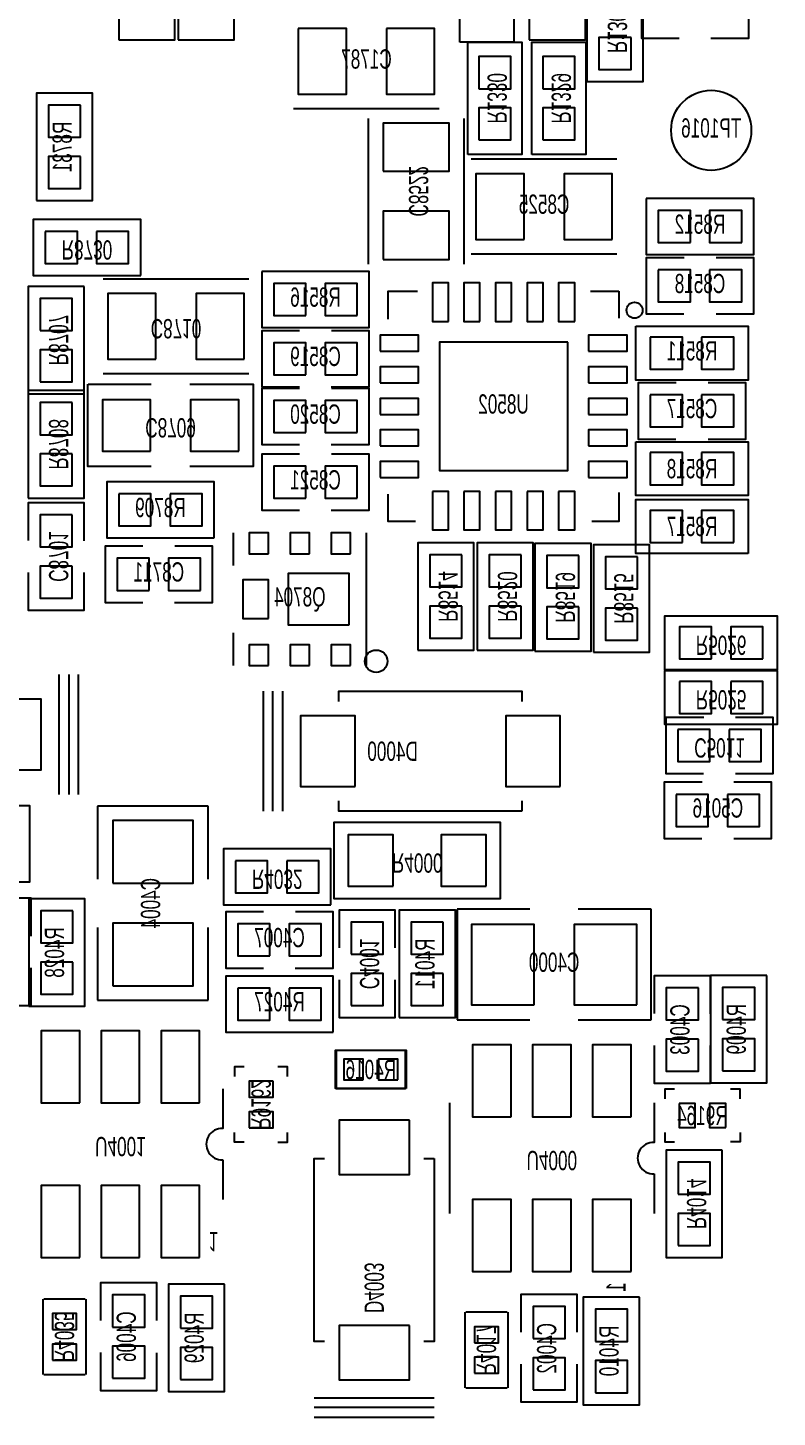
# Model space of a CAD drawing. Extents: x -3 to 113, y -19 to 74.
# Drawn here: x 37.82 to 49.69, y 5.14 to 27.15 of the extents above; entities that cross this region are included whole.
import ezdxf
from ezdxf.enums import TextEntityAlignment as Align

# ---------------------------------------------------------------- set-up
doc = ezdxf.new("R2010")
doc.units = 0
for name, color, linetype in [('PG_ASSEMBLY_BOTTOM', 254, 'CONTINUOUS'), ('PG_SILKSCREEN_BOTTOM', 254, 'CONTINUOUS'), ('PIN_BOTTOM', 12, 'CONTINUOUS'), ('RD_ASSEMBLY_BOTTOM', 40, 'CONTINUOUS'), ('RD_SILKSCREEN_BOTTOM', 254, 'CONTINUOUS')]:
    doc.layers.add(name, color=color, linetype=linetype)

msp = doc.modelspace()

# ---------------------------------------------------------------- linework, layer by layer
at = {"layer": 'PG_ASSEMBLY_BOTTOM'}
for points in [[(39.2557, 26.9621), (40.1447, 26.9621), (40.1447, 28.6639), (39.2557, 28.6639), (39.2557, 26.9621)], [(40.1955, 26.9621), (41.0845, 26.9621), (41.0845, 28.6639), (40.1955, 28.6639), (40.1955, 26.9621)], [(44.657518, 26.924), (44.657518, 28.702), (45.512482, 28.702), (45.512482, 26.924), (44.657518, 26.924)], [(45.7581, 26.9621), (46.6471, 26.9621), (46.6471, 28.6639), (45.7581, 28.6639), (45.7581, 26.9621)], [(46.6725, 26.3017), (47.5615, 26.3017), (47.5615, 28.0035), (46.6725, 28.0035), (46.6725, 26.3017)], [(48.133, 27.8765), (47.5361, 27.8765), (47.5361, 26.9875), (48.133, 26.9875)], [(48.63719, 26.9875), (49.2379, 26.9875), (49.2379, 27.8765), (48.641, 27.8765)], [(44.784518, 25.146), (44.784518, 26.924), (45.639482, 26.924), (45.639482, 25.146), (44.784518, 25.146)], [(45.800518, 25.146), (45.800518, 26.924), (46.655482, 26.924), (46.655482, 25.146), (45.800518, 25.146)], [(37.953442, 24.41321), (38.842442, 24.41321), (38.842442, 26.11501), (37.953442, 26.11501), (37.953442, 24.41321)], [(44.333668, 25.865582), (42.026332, 25.865582)], [(43.213782, 23.408132), (43.213782, 25.715468)], [(44.721018, 25.715468), (44.721018, 23.408132)], [(44.83989, 25.073356), (47.147226, 25.073356)], [(47.6123, 24.4475), (47.6123, 23.5585), (49.3141, 23.5585), (49.3141, 24.4475), (47.6123, 24.4475)], [(39.603426, 23.226014), (39.603426, 24.115014), (37.901626, 24.115014), (37.901626, 23.226014), (39.603426, 23.226014)], [(47.147226, 23.56612), (44.83989, 23.56612)], [(48.21301, 23.5077), (47.6123, 23.5077), (47.6123, 22.6187), (48.2092, 22.6187)], [(48.7172, 22.6187), (49.3141, 22.6187), (49.3141, 23.5077), (48.7172, 23.5077)], [(39.009066, 23.176738), (41.316402, 23.176738)], [(41.522142, 23.292562), (41.522142, 22.403562), (43.223942, 22.403562), (43.223942, 23.292562), (41.522142, 23.292562)], [(38.710108, 23.05558), (37.821108, 23.05558), (37.821108, 21.35378), (38.710108, 21.35378), (38.710108, 23.05558)], [(42.119042, 22.352762), (41.522142, 22.352762), (41.522142, 21.463762), (42.119042, 21.463762)], [(42.623232, 21.463762), (43.223942, 21.463762), (43.223942, 22.352762), (42.627042, 22.352762)], [(47.4472, 22.423882), (49.2252, 22.423882), (49.2252, 21.568918), (47.4472, 21.568918), (47.4472, 22.423882)], [(41.316402, 21.669502), (39.009066, 21.669502)], [(37.821108, 19.70278), (38.710108, 19.70278), (38.710108, 21.40458), (37.821108, 21.40458), (37.821108, 19.70278)], [(39.771574, 20.200874), (38.768274, 20.200874), (38.768274, 21.505926)], [(38.770306, 21.505926), (39.771574, 21.505926)], [(40.381174, 21.505926), (41.384474, 21.505926), (41.384474, 20.200874), (40.381174, 20.200874)], [(42.119042, 21.438362), (41.522142, 21.438362), (41.522142, 20.549362), (42.119042, 20.549362)], [(42.623232, 20.549362), (43.223942, 20.549362), (43.223942, 21.438362), (42.627042, 21.438362)], [(48.08601, 21.5265), (47.4853, 21.5265), (47.4853, 20.6375), (48.0822, 20.6375)], [(48.5902, 20.6375), (49.1871, 20.6375), (49.1871, 21.5265), (48.5902, 21.5265)], [(47.4472, 20.595082), (49.2252, 20.595082), (49.2252, 19.740118), (47.4472, 19.740118), (47.4472, 20.595082)], [(42.119042, 20.396962), (41.522142, 20.396962), (41.522142, 19.507962), (42.119042, 19.507962)], [(42.623232, 19.507962), (43.223942, 19.507962), (43.223942, 20.396962), (42.627042, 20.396962)], [(38.710108, 19.02587), (38.710108, 19.62658), (37.821108, 19.62658), (37.821108, 19.02968)], [(49.2252, 18.825718), (47.4472, 18.825718), (47.4472, 19.680682), (49.2252, 19.680682), (49.2252, 18.825718)], [(39.636954, 18.93824), (39.040054, 18.93824), (39.040054, 18.04924), (39.636954, 18.04924)], [(40.141144, 18.04924), (40.741854, 18.04924), (40.741854, 18.93824), (40.144954, 18.93824)], [(43.992038, 17.290542), (44.881038, 17.290542), (44.881038, 18.992342), (43.992038, 18.992342), (43.992038, 17.290542)], [(44.931838, 17.290542), (45.820838, 17.290542), (45.820838, 18.992342), (44.931838, 18.992342), (44.931838, 17.290542)], [(45.847762, 17.278858), (46.736762, 17.278858), (46.736762, 18.980658), (45.847762, 18.980658), (45.847762, 17.278858)], [(46.7741, 17.2593), (47.6631, 17.2593), (47.6631, 18.9611), (46.7741, 18.9611), (46.7741, 17.2593)], [(37.821108, 18.52168), (37.821108, 17.92478), (38.710108, 17.92478), (38.710108, 18.52168)], [(49.68621, 16.980408), (47.90821, 16.980408), (47.90821, 17.835372), (49.68621, 17.835372), (49.68621, 16.980408)], [(47.90821, 16.971772), (49.68621, 16.971772), (49.68621, 16.116808), (47.90821, 16.116808), (47.90821, 16.971772)], [(48.52162, 16.22679), (47.92091, 16.22679), (47.92091, 15.33779), (48.51781, 15.33779)], [(49.02581, 15.33779), (49.62271, 15.33779), (49.62271, 16.22679), (49.02581, 16.22679)], [(48.495966, 15.198852), (47.895256, 15.198852), (47.895256, 14.309852), (48.492156, 14.309852)], [(49.000156, 14.309852), (49.597056, 14.309852), (49.597056, 15.198852), (49.000156, 15.198852)], [(37.505132, 14.82598), (35.20694, 14.82598), (35.20694, 13.621512), (37.84854, 13.621512), (37.84854, 14.82598), (37.505132, 14.82598)], [(40.675052, 14.820392), (38.92042, 14.820392)], [(38.92042, 14.820392), (38.92042, 13.667232)], [(40.675052, 13.667232), (40.675052, 14.820392)], [(44.962064, 14.560804), (42.663872, 14.560804), (42.663872, 13.356336), (45.305472, 13.356336), (45.305472, 14.560804), (44.962064, 14.560804)], [(42.617644, 13.256768), (42.617644, 14.145768), (40.915844, 14.145768), (40.915844, 13.256768), (42.617644, 13.256768)], [(37.870384, 12.7635), (37.870384, 13.36421), (36.981384, 13.36421), (36.981384, 12.76731)], [(37.830252, 11.653012), (38.719252, 11.653012), (38.719252, 13.354812), (37.830252, 13.354812), (37.830252, 11.653012)], [(41.548304, 13.146024), (40.951404, 13.146024), (40.951404, 12.257024), (41.548304, 12.257024)], [(42.052494, 12.257024), (42.653204, 12.257024), (42.653204, 13.146024), (42.056304, 13.146024)], [(43.63593, 12.576048), (43.63593, 13.172948), (42.74693, 13.172948), (42.74693, 12.576048)], [(43.698922, 11.473434), (44.587922, 11.473434), (44.587922, 13.175234), (43.698922, 13.175234), (43.698922, 11.473434)], [(45.768768, 13.188442), (44.615608, 13.188442)], [(44.615608, 13.188442), (44.615608, 11.43381)], [(47.689008, 13.188442), (46.535848, 13.188442)], [(47.689008, 11.43381), (47.689008, 13.188442)], [(38.92042, 12.900152), (38.92042, 11.746992)], [(40.675052, 11.746992), (40.675052, 12.900152)], [(36.981384, 12.25931), (36.981384, 11.66241), (37.870384, 11.66241), (37.870384, 12.25931)], [(42.653204, 11.241024), (42.653204, 12.130024), (40.951404, 12.130024), (40.951404, 11.241024), (42.653204, 11.241024)], [(48.627538, 11.53287), (48.627538, 12.13358), (47.738538, 12.13358), (47.738538, 11.53668)], [(49.520094, 12.138914), (48.631094, 12.138914), (48.631094, 10.437114), (49.520094, 10.437114), (49.520094, 12.138914)], [(42.74693, 12.071858), (42.74693, 11.471148), (43.63593, 11.471148), (43.63593, 12.068048)], [(38.92042, 11.746992), (40.675052, 11.746992)], [(44.615608, 11.43381), (45.768768, 11.43381)], [(46.535848, 11.43381), (47.689008, 11.43381)], [(47.738538, 11.02868), (47.738538, 10.43178), (48.627538, 10.43178), (48.627538, 11.02868)], [(41.244012, 10.691876), (41.091612, 10.691876), (41.091612, 10.539476)], [(41.929812, 10.539476), (41.929812, 10.691876), (41.777412, 10.691876)], [(48.057054, 10.339324), (47.904654, 10.339324), (47.904654, 10.186924)], [(49.098454, 10.186924), (49.098454, 10.339324), (48.946054, 10.339324)], [(41.244012, 9.498076), (41.091612, 9.498076), (41.091612, 9.650476)], [(41.777412, 9.498076), (41.929812, 9.498076), (41.929812, 9.650476)], [(47.904654, 9.653524), (47.904654, 9.501124), (48.057054, 9.501124)], [(49.098454, 9.653524), (49.098454, 9.501124), (48.946054, 9.501124)], [(48.815498, 9.372346), (47.926498, 9.372346), (47.926498, 7.670546), (48.815498, 7.670546), (48.815498, 9.372346)], [(39.857934, 6.671564), (39.857934, 7.268464), (38.968934, 7.268464), (38.968934, 6.671564)], [(40.932608, 7.249922), (40.043608, 7.249922), (40.043608, 5.548122), (40.932608, 5.548122), (40.932608, 7.249922)], [(46.516798, 6.487668), (46.516798, 7.084568), (45.627798, 7.084568), (45.627798, 6.487668)], [(38.052756, 7.01167), (38.052756, 5.81787)], [(38.723062, 7.01167), (38.06825, 7.01167)], [(38.738556, 5.81787), (38.738556, 7.01167)], [(47.503842, 7.041134), (46.614842, 7.041134), (46.614842, 5.339334), (47.503842, 5.339334), (47.503842, 7.041134)], [(44.736258, 6.802882), (44.736258, 5.609082)], [(45.406564, 6.802882), (44.751752, 6.802882)], [(45.422058, 5.609082), (45.422058, 6.802882)], [(38.968934, 6.167374), (38.968934, 5.566664), (39.857934, 5.566664), (39.857934, 6.163564)], [(45.627798, 5.983478), (45.627798, 5.382768), (46.516798, 5.382768), (46.516798, 5.979668)], [(38.06825, 5.81787), (38.723062, 5.81787)], [(44.751752, 5.609082), (45.406564, 5.609082)]]:
    msp.add_lwpolyline(points, dxfattribs=at)
msp.add_lwpolyline([(43.807888, 10.345928), (42.690288, 10.345928), (42.690288, 10.955528), (43.807888, 10.955528)], close=True, dxfattribs=at)
at = {"layer": 'PG_SILKSCREEN_BOTTOM'}
for points in [[(43.526202, 22.536658), (43.526202, 22.97938), (43.989498, 22.97938)], [(46.726094, 22.97938), (47.176182, 22.97938)], [(47.176182, 22.97938), (47.176182, 22.554184)], [(40.767254, 19.07032), (40.767254, 19.95932), (39.065454, 19.95932), (39.065454, 19.07032), (40.767254, 19.07032)], [(43.955208, 19.3294), (43.526202, 19.3294), (43.526202, 19.763994)], [(47.176182, 19.788632), (47.176182, 19.3294), (46.750478, 19.3294)], [(41.073832, 18.632678), (41.073832, 19.149314)], [(43.173904, 19.149314), (43.173904, 17.049242)], [(41.073832, 17.049242), (41.073832, 17.565878)], [(38.312852, 15.00505), (38.312852, 16.90497)], [(38.465252, 16.90497), (38.465252, 15.00505)], [(38.617652, 15.00505), (38.617652, 16.90497)], [(41.543986, 16.641572), (41.543986, 14.741652)], [(41.696386, 14.741652), (41.696386, 16.641572)], [(41.848786, 16.641572), (41.848786, 14.741652)], [(42.74312, 16.479012), (42.74312, 16.641572), (45.643292, 16.641572), (45.643292, 16.479012)], [(45.643292, 14.741652), (42.74312, 14.741652), (42.74312, 14.904212)], [(45.643292, 14.904212), (45.643292, 14.741652)], [(43.798998, 10.950702), (42.699178, 10.950702), (42.699178, 10.350754), (43.798998, 10.350754), (43.798998, 10.950702)], [(44.49572, 10.120376), (44.49572, 8.370316)], [(40.902382, 9.216644), (40.902382, 8.59155)], [(42.516298, 6.340348), (42.353738, 6.340348), (42.353738, 9.24052), (42.516298, 9.24052)], [(44.253658, 9.24052), (44.253658, 6.340348), (44.091098, 6.340348)], [(44.091098, 9.24052), (44.253658, 9.24052)], [(47.735744, 8.99541), (47.735744, 8.370316)], [(42.353738, 5.446014), (44.253658, 5.446014)], [(44.253658, 5.293614), (42.353738, 5.293614)], [(42.353738, 5.141214), (44.253658, 5.141214)]]:
    msp.add_lwpolyline(points, dxfattribs=at)
for points in [[(47.553626, 22.677374, -1), (47.299626, 22.677374, -1), (47.553626, 22.677374)], [(43.512232, 17.116552, -1), (43.156632, 17.116552, -1), (43.512232, 17.116552)], [(40.902382, 10.34161), (40.902382, 9.716516, 1.041476), (40.902382, 9.216644)], [(47.735744, 10.120376), (47.735744, 9.495282, 1.041476), (47.735744, 8.99541)]]:
    msp.add_lwpolyline(points, format="xyb", dxfattribs=at)
at = {"layer": 'PIN_BOTTOM'}
for points in [[(42.1005, 27.1399), (42.1005, 26.0985), (42.8625, 26.0985), (42.8625, 27.1399)], [(43.4975, 27.1399), (43.4975, 26.0985), (44.2595, 26.0985), (44.2595, 27.1399)], [(47.371, 27.0002), (46.863, 27.0002), (46.863, 26.4922), (47.371, 26.4922)], [(44.958, 26.1874), (45.466, 26.1874), (45.466, 26.6954), (44.958, 26.6954)], [(45.974, 26.1874), (46.482, 26.1874), (46.482, 26.6954), (45.974, 26.6954)], [(38.651942, 25.92451), (38.143942, 25.92451), (38.143942, 25.41651), (38.651942, 25.41651)], [(44.958, 25.3746), (45.466, 25.3746), (45.466, 25.8826), (44.958, 25.8826)], [(45.974, 25.3746), (46.482, 25.3746), (46.482, 25.8826), (45.974, 25.8826)], [(43.4467, 24.8793), (44.4881, 24.8793), (44.4881, 25.6413), (43.4467, 25.6413)], [(38.651942, 25.11171), (38.143942, 25.11171), (38.143942, 24.60371), (38.651942, 24.60371)], [(45.676058, 23.799038), (45.676058, 24.840438), (44.914058, 24.840438), (44.914058, 23.799038)], [(47.073058, 23.799038), (47.073058, 24.840438), (46.311058, 24.840438), (46.311058, 23.799038)], [(43.4467, 23.4823), (44.4881, 23.4823), (44.4881, 24.2443), (43.4467, 24.2443)], [(48.3108, 23.749), (48.3108, 24.257), (47.8028, 24.257), (47.8028, 23.749)], [(49.1236, 23.749), (49.1236, 24.257), (48.6156, 24.257), (48.6156, 23.749)], [(38.092126, 23.924514), (38.092126, 23.416514), (38.600126, 23.416514), (38.600126, 23.924514)], [(38.904926, 23.924514), (38.904926, 23.416514), (39.412926, 23.416514), (39.412926, 23.924514)], [(47.8028, 23.3172), (47.8028, 22.8092), (48.3108, 22.8092), (48.3108, 23.3172)], [(48.6156, 23.3172), (48.6156, 22.8092), (49.1236, 22.8092), (49.1236, 23.3172)], [(39.845234, 21.90242), (39.845234, 22.94382), (39.083234, 22.94382), (39.083234, 21.90242)], [(41.242234, 21.90242), (41.242234, 22.94382), (40.480234, 22.94382), (40.480234, 21.90242)], [(42.220642, 22.594062), (42.220642, 23.102062), (41.712642, 23.102062), (41.712642, 22.594062)], [(43.033442, 22.594062), (43.033442, 23.102062), (42.525442, 23.102062), (42.525442, 22.594062)], [(44.478194, 22.501098), (44.478194, 23.110698), (44.224194, 23.110698), (44.224194, 22.501098)], [(44.978066, 22.501098), (44.978066, 23.110698), (44.724066, 23.110698), (44.724066, 22.501098)], [(45.478192, 22.501098), (45.478192, 23.110698), (45.224192, 23.110698), (45.224192, 22.501098)], [(45.978318, 22.501098), (45.978318, 23.110698), (45.724318, 23.110698), (45.724318, 22.501098)], [(46.47819, 22.501098), (46.47819, 23.110698), (46.22419, 23.110698), (46.22419, 22.501098)], [(38.011608, 22.35708), (38.519608, 22.35708), (38.519608, 22.86508), (38.011608, 22.86508)], [(43.394884, 22.027388), (44.004484, 22.027388), (44.004484, 22.281388), (43.394884, 22.281388)], [(46.6979, 22.027388), (47.3075, 22.027388), (47.3075, 22.281388), (46.6979, 22.281388)], [(47.6758, 22.2504), (47.6758, 21.7424), (48.1838, 21.7424), (48.1838, 22.2504)], [(48.4886, 22.2504), (48.4886, 21.7424), (48.9966, 21.7424), (48.9966, 22.2504)], [(38.011608, 21.54428), (38.519608, 21.54428), (38.519608, 22.05228), (38.011608, 22.05228)], [(42.220642, 21.654262), (42.220642, 22.162262), (41.712642, 22.162262), (41.712642, 21.654262)], [(43.033442, 21.654262), (43.033442, 22.162262), (42.525442, 22.162262), (42.525442, 21.654262)], [(46.367192, 22.17039), (44.335192, 22.17039), (44.335192, 20.13839), (46.367192, 20.13839)], [(43.394884, 21.527516), (44.004484, 21.527516), (44.004484, 21.781516), (43.394884, 21.781516)], [(46.6979, 21.527516), (47.3075, 21.527516), (47.3075, 21.781516), (46.6979, 21.781516)], [(38.519608, 21.21408), (38.011608, 21.21408), (38.011608, 20.70608), (38.519608, 20.70608)], [(39.758874, 20.447), (39.758874, 21.2598), (38.996874, 21.2598), (38.996874, 20.447)], [(41.155874, 20.447), (41.155874, 21.2598), (40.393874, 21.2598), (40.393874, 20.447)], [(42.220642, 20.739862), (42.220642, 21.247862), (41.712642, 21.247862), (41.712642, 20.739862)], [(43.033442, 20.739862), (43.033442, 21.247862), (42.525442, 21.247862), (42.525442, 20.739862)], [(43.394884, 21.02739), (44.004484, 21.02739), (44.004484, 21.28139), (43.394884, 21.28139)], [(46.6979, 21.02739), (47.3075, 21.02739), (47.3075, 21.28139), (46.6979, 21.28139)], [(47.6758, 21.336), (47.6758, 20.828), (48.1838, 20.828), (48.1838, 21.336)], [(48.4886, 21.336), (48.4886, 20.828), (48.9966, 20.828), (48.9966, 21.336)], [(43.394884, 20.527264), (44.004484, 20.527264), (44.004484, 20.781264), (43.394884, 20.781264)], [(46.6979, 20.527264), (47.3075, 20.527264), (47.3075, 20.781264), (46.6979, 20.781264)], [(38.519608, 20.40128), (38.011608, 20.40128), (38.011608, 19.89328), (38.519608, 19.89328)], [(43.394884, 20.027392), (44.004484, 20.027392), (44.004484, 20.281392), (43.394884, 20.281392)], [(46.6979, 20.027392), (47.3075, 20.027392), (47.3075, 20.281392), (46.6979, 20.281392)], [(47.6758, 20.4216), (47.6758, 19.9136), (48.1838, 19.9136), (48.1838, 20.4216)], [(48.4886, 20.4216), (48.4886, 19.9136), (48.9966, 19.9136), (48.9966, 20.4216)], [(42.220642, 19.698462), (42.220642, 20.206462), (41.712642, 20.206462), (41.712642, 19.698462)], [(43.033442, 19.698462), (43.033442, 20.206462), (42.525442, 20.206462), (42.525442, 19.698462)], [(39.255954, 19.76882), (39.255954, 19.26082), (39.763954, 19.26082), (39.763954, 19.76882)], [(40.068754, 19.76882), (40.068754, 19.26082), (40.576754, 19.26082), (40.576754, 19.76882)], [(44.224194, 19.807682), (44.224194, 19.198082), (44.478194, 19.198082), (44.478194, 19.807682)], [(44.724066, 19.807682), (44.724066, 19.198082), (44.978066, 19.198082), (44.978066, 19.807682)], [(45.224192, 19.807682), (45.224192, 19.198082), (45.478192, 19.198082), (45.478192, 19.807682)], [(45.724318, 19.807682), (45.724318, 19.198082), (45.978318, 19.198082), (45.978318, 19.807682)], [(46.22419, 19.807682), (46.22419, 19.198082), (46.47819, 19.198082), (46.47819, 19.807682)], [(38.519608, 19.43608), (38.011608, 19.43608), (38.011608, 18.92808), (38.519608, 18.92808)], [(48.1838, 18.9992), (48.1838, 19.5072), (47.6758, 19.5072), (47.6758, 18.9992)], [(48.9966, 18.9992), (48.9966, 19.5072), (48.4886, 19.5072), (48.4886, 18.9992)], [(41.626282, 18.819368), (41.626282, 19.149568), (41.321482, 19.149568), (41.321482, 18.819368)], [(42.276268, 18.819368), (42.276268, 19.149568), (41.971468, 19.149568), (41.971468, 18.819368)], [(42.926254, 18.819368), (42.926254, 19.149568), (42.621454, 19.149568), (42.621454, 18.819368)], [(39.738554, 18.23974), (39.738554, 18.74774), (39.230554, 18.74774), (39.230554, 18.23974)], [(40.551354, 18.23974), (40.551354, 18.74774), (40.043354, 18.74774), (40.043354, 18.23974)], [(44.690538, 18.801842), (44.182538, 18.801842), (44.182538, 18.293842), (44.690538, 18.293842)], [(45.630338, 18.801842), (45.122338, 18.801842), (45.122338, 18.293842), (45.630338, 18.293842)], [(46.546262, 18.790158), (46.038262, 18.790158), (46.038262, 18.282158), (46.546262, 18.282158)], [(47.4726, 18.7706), (46.9646, 18.7706), (46.9646, 18.2626), (47.4726, 18.2626)], [(38.519608, 18.62328), (38.011608, 18.62328), (38.011608, 18.11528), (38.519608, 18.11528)], [(42.906442, 17.692878), (42.906442, 18.505678), (41.941242, 18.505678), (41.941242, 17.692878)], [(41.627044, 17.794478), (41.627044, 18.404078), (41.220644, 18.404078), (41.220644, 17.794478)], [(44.690538, 17.989042), (44.182538, 17.989042), (44.182538, 17.481042), (44.690538, 17.481042)], [(45.630338, 17.989042), (45.122338, 17.989042), (45.122338, 17.481042), (45.630338, 17.481042)], [(46.546262, 17.977358), (46.038262, 17.977358), (46.038262, 17.469358), (46.546262, 17.469358)], [(47.4726, 17.9578), (46.9646, 17.9578), (46.9646, 17.4498), (47.4726, 17.4498)], [(48.64481, 17.15389), (48.64481, 17.66189), (48.13681, 17.66189), (48.13681, 17.15389)], [(49.45761, 17.15389), (49.45761, 17.66189), (48.94961, 17.66189), (48.94961, 17.15389)], [(41.626282, 17.048988), (41.626282, 17.379188), (41.321482, 17.379188), (41.321482, 17.048988)], [(42.276268, 17.048988), (42.276268, 17.379188), (41.971468, 17.379188), (41.971468, 17.048988)], [(42.926254, 17.048988), (42.926254, 17.379188), (42.621454, 17.379188), (42.621454, 17.048988)], [(48.13681, 16.79829), (48.13681, 16.29029), (48.64481, 16.29029), (48.64481, 16.79829)], [(48.94961, 16.79829), (48.94961, 16.29029), (49.45761, 16.29029), (49.45761, 16.79829)], [(37.162232, 16.51381), (37.162232, 15.39621), (38.025832, 15.39621), (38.025832, 16.51381)], [(42.999406, 15.132812), (42.999406, 16.250412), (42.135806, 16.250412), (42.135806, 15.132812)], [(46.250606, 15.132812), (46.250606, 16.250412), (45.387006, 16.250412), (45.387006, 15.132812)], [(48.11141, 16.03629), (48.11141, 15.52829), (48.61941, 15.52829), (48.61941, 16.03629)], [(48.92421, 16.03629), (48.92421, 15.52829), (49.43221, 15.52829), (49.43221, 16.03629)], [(48.085756, 15.008352), (48.085756, 14.500352), (48.593756, 14.500352), (48.593756, 15.008352)], [(48.898556, 15.008352), (48.898556, 14.500352), (49.406556, 14.500352), (49.406556, 15.008352)], [(39.162736, 13.601192), (40.432736, 13.601192), (40.432736, 14.591792), (39.162736, 14.591792)], [(43.603672, 13.55217), (43.603672, 14.36497), (42.892472, 14.36497), (42.892472, 13.55217)], [(45.076872, 13.55217), (45.076872, 14.36497), (44.365672, 14.36497), (44.365672, 13.55217)], [(41.106344, 13.955268), (41.106344, 13.447268), (41.614344, 13.447268), (41.614344, 13.955268)], [(41.919144, 13.955268), (41.919144, 13.447268), (42.427144, 13.447268), (42.427144, 13.955268)], [(38.528752, 13.164312), (38.020752, 13.164312), (38.020752, 12.656312), (38.528752, 12.656312)], [(39.162736, 11.975592), (40.432736, 11.975592), (40.432736, 12.966192), (39.162736, 12.966192)], [(41.649904, 12.447524), (41.649904, 12.955524), (41.141904, 12.955524), (41.141904, 12.447524)], [(42.462704, 12.447524), (42.462704, 12.955524), (41.954704, 12.955524), (41.954704, 12.447524)], [(42.93743, 12.474448), (43.44543, 12.474448), (43.44543, 12.982448), (42.93743, 12.982448)], [(44.397422, 12.984734), (43.889422, 12.984734), (43.889422, 12.476734), (44.397422, 12.476734)], [(45.834808, 11.676126), (45.834808, 12.946126), (44.844208, 12.946126), (44.844208, 11.676126)], [(47.460408, 11.676126), (47.460408, 12.946126), (46.469808, 12.946126), (46.469808, 11.676126)], [(38.528752, 12.351512), (38.020752, 12.351512), (38.020752, 11.843512), (38.528752, 11.843512)], [(42.93743, 11.661648), (43.44543, 11.661648), (43.44543, 12.169648), (42.93743, 12.169648)], [(44.397422, 12.171934), (43.889422, 12.171934), (43.889422, 11.663934), (44.397422, 11.663934)], [(41.141904, 11.939524), (41.141904, 11.431524), (41.649904, 11.431524), (41.649904, 11.939524)], [(41.954704, 11.939524), (41.954704, 11.431524), (42.462704, 11.431524), (42.462704, 11.939524)], [(48.437038, 11.94308), (47.929038, 11.94308), (47.929038, 11.43508), (48.437038, 11.43508)], [(48.821594, 11.440414), (49.329594, 11.440414), (49.329594, 11.948414), (48.821594, 11.948414)], [(38.63721, 10.120376), (38.63721, 11.263376), (38.02761, 11.263376), (38.02761, 10.120376)], [(39.58717, 10.120376), (39.58717, 11.263376), (38.97757, 11.263376), (38.97757, 10.120376)], [(40.53713, 10.120376), (40.53713, 11.263376), (39.92753, 11.263376), (39.92753, 10.120376)], [(45.470572, 9.899142), (45.470572, 11.042142), (44.860972, 11.042142), (44.860972, 9.899142)], [(46.420532, 9.899142), (46.420532, 11.042142), (45.810932, 11.042142), (45.810932, 9.899142)], [(47.370492, 9.899142), (47.370492, 11.042142), (46.760892, 11.042142), (46.760892, 9.899142)], [(48.437038, 11.13028), (47.929038, 11.13028), (47.929038, 10.62228), (48.437038, 10.62228)], [(48.821594, 10.627614), (49.329594, 10.627614), (49.329594, 11.135614), (48.821594, 11.135614)], [(43.126406, 10.485628), (43.126406, 10.815828), (42.821606, 10.815828), (42.821606, 10.485628)], [(43.67657, 10.485628), (43.67657, 10.815828), (43.37177, 10.815828), (43.37177, 10.485628)], [(41.701212, 10.463276), (41.320212, 10.463276), (41.320212, 10.209276), (41.701212, 10.209276)], [(41.320212, 9.726676), (41.701212, 9.726676), (41.701212, 9.980676), (41.320212, 9.980676)], [(48.133254, 10.110724), (48.133254, 9.729724), (48.387254, 9.729724), (48.387254, 10.110724)], [(48.869854, 9.729724), (48.869854, 10.110724), (48.615854, 10.110724), (48.615854, 9.729724)], [(43.862498, 9.847834), (42.744898, 9.847834), (42.744898, 8.984234), (43.862498, 8.984234)], [(48.116998, 8.673846), (48.624998, 8.673846), (48.624998, 9.181846), (48.116998, 9.181846)], [(38.63721, 7.669784), (38.63721, 8.812784), (38.02761, 8.812784), (38.02761, 7.669784)], [(39.58717, 7.669784), (39.58717, 8.812784), (38.97757, 8.812784), (38.97757, 7.669784)], [(40.53713, 7.669784), (40.53713, 8.812784), (39.92753, 8.812784), (39.92753, 7.669784)], [(45.470572, 7.44855), (45.470572, 8.59155), (44.860972, 8.59155), (44.860972, 7.44855)], [(46.420532, 7.44855), (46.420532, 8.59155), (45.810932, 8.59155), (45.810932, 7.44855)], [(47.370492, 7.44855), (47.370492, 8.59155), (46.760892, 8.59155), (46.760892, 7.44855)], [(48.116998, 7.861046), (48.624998, 7.861046), (48.624998, 8.369046), (48.116998, 8.369046)], [(39.159434, 6.569964), (39.667434, 6.569964), (39.667434, 7.077964), (39.159434, 7.077964)], [(40.234108, 6.551422), (40.742108, 6.551422), (40.742108, 7.059422), (40.234108, 7.059422)], [(45.818298, 6.386068), (46.326298, 6.386068), (46.326298, 6.894068), (45.818298, 6.894068)], [(46.805342, 6.342634), (47.313342, 6.342634), (47.313342, 6.850634), (46.805342, 6.850634)], [(38.205156, 6.52907), (38.586156, 6.52907), (38.586156, 6.78307), (38.205156, 6.78307)], [(43.862498, 6.596634), (42.744898, 6.596634), (42.744898, 5.733034), (43.862498, 5.733034)], [(44.888658, 6.320282), (45.269658, 6.320282), (45.269658, 6.574282), (44.888658, 6.574282)], [(38.205156, 6.04647), (38.586156, 6.04647), (38.586156, 6.30047), (38.205156, 6.30047)], [(39.159434, 5.757164), (39.667434, 5.757164), (39.667434, 6.265164), (39.159434, 6.265164)], [(40.234108, 5.738622), (40.742108, 5.738622), (40.742108, 6.246622), (40.234108, 6.246622)], [(44.888658, 5.837682), (45.269658, 5.837682), (45.269658, 6.091682), (44.888658, 6.091682)], [(45.818298, 5.573268), (46.326298, 5.573268), (46.326298, 6.081268), (45.818298, 6.081268)], [(46.805342, 5.529834), (47.313342, 5.529834), (47.313342, 6.037834), (46.805342, 6.037834)]]:
    msp.add_lwpolyline(points, close=True, dxfattribs=at)
msp.add_circle((48.641, 25.527), 0.635, dxfattribs=at)

# ---------------------------------------------------------------- texts
at = {"layer": 'PG_SILKSCREEN_BOTTOM', "text_generation_flag": 2, "width": 0.666667}
for rotation, p in [(180, (40.678608, 8.075422)), (90, (47.284132, 7.276846))]:
    msp.add_text('1', height=0.3048, rotation=rotation, dxfattribs=at).set_placement(p)
at = {"layer": 'RD_ASSEMBLY_BOTTOM', "text_generation_flag": 2, "width": 0.666667}
for s, rotation, p in [('R1302', 270, (47.0027, 27.1526)), ('R1330', 270, (45.0977, 26.035)), ('R1329', 270, (46.1137, 26.035)), ('R8731', 90, (38.512242, 25.26411)), ('C8522', 270, (43.8531, 24.5618)), ('R8730', 180, (38.752526, 23.784814)), ('R8707', 270, (38.151308, 22.20468)), ('C8710', 180, (40.162734, 22.53742)), ('R8708', 270, (38.151308, 20.55368)), ('C8709', 180, (40.076374, 20.9677)), ('C8701', 270, (38.151308, 18.77568)), ('R8514', 270, (44.322238, 18.141442)), ('R8520', 270, (45.262038, 18.141442)), ('R8519', 270, (46.177962, 18.129758)), ('R8515', 270, (47.1043, 18.1102)), ('R5026', 180, (48.79721, 17.52219)), ('R5025', 180, (48.79721, 16.65859)), ('C5011', 180, (48.77181, 15.89659)), ('R4000', 180, (43.984672, 14.07287)), ('C4004', 90, (39.912036, 13.283692)), ('R4032', 180, (41.766744, 13.815568)), ('R4028', 90, (38.389052, 12.503912)), ('C4001', 270, (43.07713, 12.322048)), ('R4011', 90, (44.257722, 12.324334)), ('C4003', 90, (48.297338, 11.28268)), ('R4009', 90, (49.189894, 11.288014)), ('U4001', 180, (39.28237, 9.58088)), ('U4000', 180, (46.115732, 9.359646)), ('R4014', 270, (48.256698, 8.521446)), ('C4006', 90, (39.527734, 6.417564)), ('R4029', 90, (40.602408, 6.399022)), ('C4002', 90, (46.186598, 6.233668)), ('R4010', 90, (47.173642, 6.190234))]:
    msp.add_text(s, height=0.3048, rotation=rotation, dxfattribs=at).set_placement(p, align=Align.CENTER)
for s, p in [('C1787', (43.18, 26.5049)), ('TP1016', (48.641, 25.4127)), ('C8525', (45.993558, 24.205438)), ('R8512', (48.4632, 23.8887)), ('C8518', (48.4632, 22.9489)), ('R8516', (42.373042, 22.733762)), ('C8519', (42.373042, 21.793962)), ('R8511', (48.3362, 21.8821)), ('C8520', (42.373042, 20.879562)), ('U8502', (45.351192, 21.04009)), ('C8517', (48.3362, 20.9677)), ('C8521', (42.373042, 19.838162)), ('R8709', (39.916354, 19.40052)), ('C8711', (39.890954, 18.37944)), ('Q8704', (42.123868, 17.984978)), ('C5016', (48.746156, 14.640052)), ('C4007', (41.802304, 12.587224)), ('C4000', (46.152308, 12.196826)), ('R4027', (41.802304, 11.571224)), ('R4016', (43.249088, 10.498328))]:
    msp.add_text(s, height=0.3048, dxfattribs=at).set_placement(p, align=Align.CENTER)
at = {"layer": 'RD_SILKSCREEN_BOTTOM', "text_generation_flag": 2, "width": 0.666667}
for s, p in [('R8518', (48.3362, 20.0152)), ('R8517', (48.3362, 19.1008)), ('D4000', (43.593512, 15.539212)), ('R4016', (43.249088, 10.498328)), ('R9164', (48.501554, 9.767824))]:
    msp.add_text(s, height=0.3048, dxfattribs=at).set_placement(p, align=Align.CENTER)
for s, p in [('R9162', (41.358312, 10.094976)), ('D4003', (43.151298, 7.19074)), ('R4035', (38.243256, 6.41477)), ('R4017', (44.926758, 6.205982))]:
    msp.add_text(s, height=0.3048, rotation=270, dxfattribs=at).set_placement(p, align=Align.CENTER)

doc.saveas('drawing.dxf')
